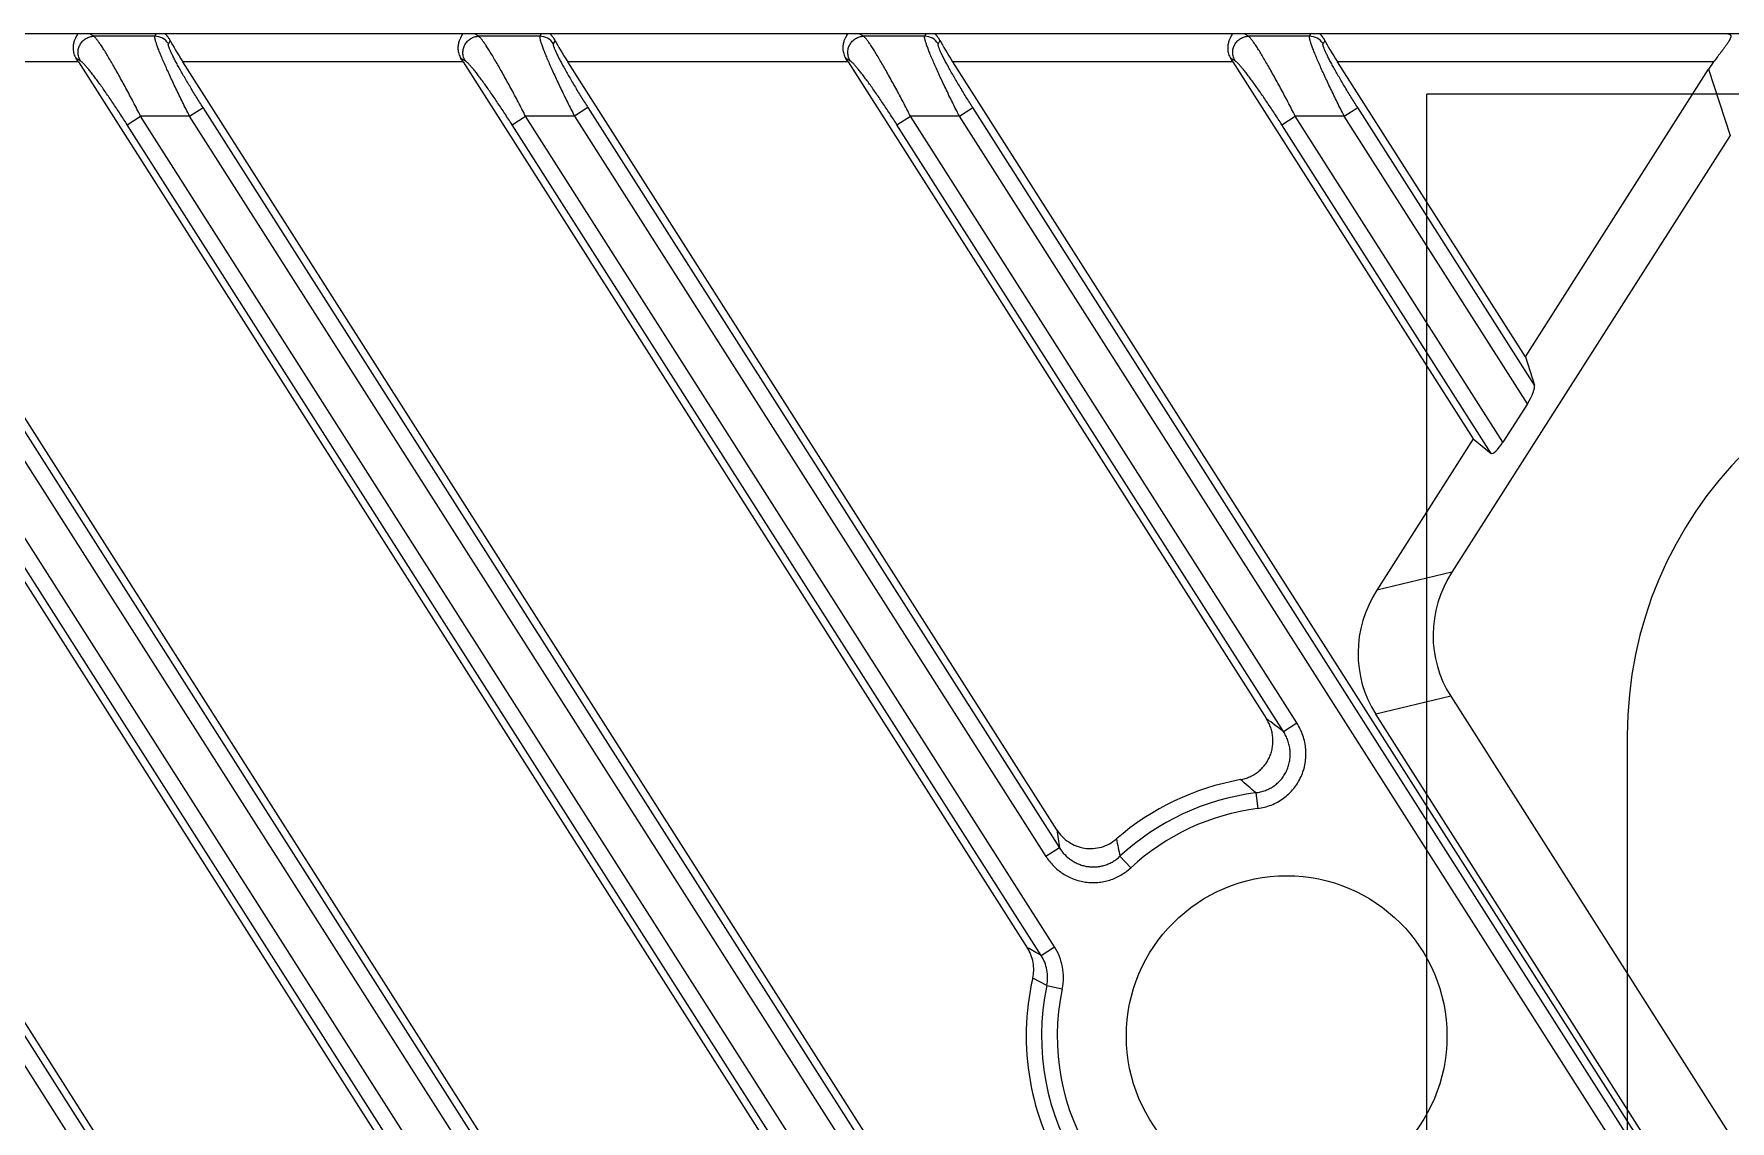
# Model space of a CAD drawing. Header units: millimetres. Extents: x 562 to 17351, y 2396 to 6995.
# Drawn here: x 12672.56 to 12714.88, y 5529.1 to 5556.22 of the extents above; entities that cross this region are included whole.
import ezdxf

# ---------------------------------------------------------------- set-up
doc = ezdxf.new("R2010")
doc.units = ezdxf.units.MM

# ---------------------------------------------------------------- blocks, each defined once
blk = doc.blocks.new('DTGCNV')
at = {"color": 7, "linetype": 'Continuous'}
for p, q in [((13316.618, 5010.197), (12716.618, 5010.197)), ((13251.854, 5010.138), (13251.746, 5010.197)), ((13253.377, 5010.138), (13251.854, 5010.138)), ((13253.377, 5010.138), (13253.41, 5010.197)), ((13253.758, 5010.035), (13253.714, 5009.954)), ((13261.458, 5010.138), (13261.35, 5010.197)), ((13262.982, 5010.138), (13261.458, 5010.138)), ((13263.014, 5010.197), (13262.982, 5010.138)), ((13263.362, 5010.035), (13263.318, 5009.954)), ((13271.062, 5010.138), (13270.954, 5010.197)), ((13272.586, 5010.138), (13271.062, 5010.138)), ((13272.586, 5010.138), (13272.618, 5010.197)), ((13272.966, 5010.035), (13272.922, 5009.954)), ((13280.666, 5010.138), (13280.558, 5010.197)), ((13282.19, 5010.138), (13280.666, 5010.138)), ((13282.19, 5010.138), (13282.222, 5010.197)), ((13282.57, 5010.035), (13282.526, 5009.954)), ((13251.518, 5009.526), (13251.409, 5009.585)), ((13261.122, 5009.526), (13261.013, 5009.585)), ((13270.726, 5009.526), (13270.617, 5009.585)), ((13280.33, 5009.526), (13280.222, 5009.585)), ((13241.862, 5009.497), (13311.536, 4900.131)), ((13251.466, 5009.497), (13244.47, 5009.497)), ((13312.208, 4903.17), (13244.47, 5009.497)), ((13251.466, 5009.497), (13315.884, 4908.381)), ((13261.07, 5009.497), (13254.074, 5009.497)), ((13315.918, 4912.422), (13254.074, 5009.497)), ((13261.07, 5009.497), (13275.146, 4987.402)), ((13270.674, 5009.497), (13263.678, 5009.497)), ((13275.881, 4990.343), (13263.678, 5009.497)), ((13270.674, 5009.497), (13281.113, 4993.111)), ((13280.278, 5009.497), (13273.283, 5009.497)), ((13273.283, 5009.497), (13315.918, 4942.573)), ((13280.278, 5009.497), (13286.27, 5000.093)), ((13292.27, 5009.497), (13282.887, 5009.497)), ((13287.574, 5002.14), (13282.887, 5009.497)), ((13287.574, 5002.14), (13292.147, 5009.319)), ((13292.147, 5009.319), (13292.682, 5007.665)), ((13244.973, 5008.36), (13310.593, 4905.357)), ((13254.241, 5008.146), (13254.577, 5008.36)), ((13314.903, 4913.668), (13254.577, 5008.36)), ((13264.182, 5008.36), (13263.845, 5008.146)), ((13264.182, 5008.36), (13275.945, 4989.895)), ((13273.45, 5008.146), (13273.786, 5008.36)), ((13314.903, 4943.819), (13273.786, 5008.36)), ((13283.054, 5008.146), (13283.39, 5008.36)), ((13287.802, 5001.434), (13283.39, 5008.36)), ((13243.081, 5007.932), (13309.921, 4903.013)), ((13243.417, 5008.146), (13310.257, 4903.227)), ((13244.637, 5008.146), (13310.257, 4905.143)), ((13252.685, 5007.932), (13253.021, 5008.146)), ((13314.231, 4911.324), (13252.685, 5007.932)), ((13254.241, 5008.146), (13253.021, 5008.146)), ((13314.567, 4911.538), (13253.021, 5008.146)), ((13314.567, 4913.454), (13254.241, 5008.146)), ((13262.289, 5007.932), (13262.625, 5008.146)), ((13275.49, 4987.21), (13262.289, 5007.932)), ((13263.845, 5008.146), (13262.625, 5008.146)), ((13275.826, 4987.424), (13262.625, 5008.146)), ((13263.845, 5008.146), (13275.609, 4989.681)), ((13271.893, 5007.932), (13272.229, 5008.146)), ((13281.535, 4992.796), (13271.893, 5007.932)), ((13273.45, 5008.146), (13272.229, 5008.146)), ((13281.871, 4993.01), (13272.229, 5008.146)), ((13314.567, 4943.605), (13273.45, 5008.146)), ((13281.497, 5007.932), (13281.833, 5008.146)), ((13286.719, 4999.734), (13281.497, 5007.932)), ((13283.054, 5008.146), (13281.833, 5008.146)), ((13287.014, 5000.014), (13281.833, 5008.146)), ((13287.624, 5000.972), (13283.054, 5008.146)), ((13292.682, 5007.665), (13285.74, 4996.768)), ((13312.208, 4888.095), (13238.093, 5004.433)), ((13238.115, 5004.051), (13310.593, 4890.282)), ((13237.779, 5003.836), (13310.257, 4890.068)), ((13287.574, 5002.14), (13287.802, 5001.434)), ((13287.624, 5000.972), (13287.014, 5000.014)), ((13286.27, 5000.093), (13283.867, 4996.322)), ((13286.27, 5000.093), (13286.719, 4999.734)), ((13285.74, 4996.768), (13283.867, 4996.322)), ((13285.713, 4993.674), (13283.84, 4993.228)), ((13285.713, 4993.674), (13296.506, 4976.733)), ((13298.391, 4970.387), (13283.84, 4993.228)), ((13281.535, 4992.796), (13281.871, 4993.01)), ((13280.844, 4991.266), (13280.894, 4990.875)), ((13275.945, 4989.895), (13275.609, 4989.681)), ((13277.458, 4989.683), (13277.726, 4989.394)), ((13275.49, 4987.21), (13275.826, 4987.424)), ((13275.633, 4986.461), (13275.28, 4986.64)), ((13275.633, 4986.461), (13276.018, 4986.379))]:
    blk.add_line(p, q, dxfattribs=at)
blk.add_circle((13281.618, 4985.197), 4, dxfattribs=at)
for centre, radius, start, end in [((13253.376, 5009.737), 0.402, 32.7568, 89.7432), ((13262.98, 5009.737), 0.402, 32.7568, 89.7432), ((13272.584, 5009.737), 0.402, 32.7568, 89.7432), ((13282.188, 5009.737), 0.402, 32.7568, 89.7432), ((13258.441, 4962.28), 38.27, 52.8809, 53.6693), ((13281.618, 4985.197), 6.5, 100.2225, 130.8374), ((13263.024, 4971.075), 26.93, 48.5678, 49.6355), ((13281.618, 4985.197), 6.117, 97.2711, 132.8427), ((13281.618, 4985.197), 5.724, 97.2711, 132.8427), ((13332.849, 4998.221), 57.51, 187.87376, 188.32418), ((13310.125, 4996.759), 33.424, 191.4647, 192.2218), ((13212.295, 4874.194), 129.485, 60.7876, 60.96151), ((13281.618, 4985.197), 6.5, 167.1762, 257.8238), ((13281.618, 4985.197), 6.117, 168.0813, 256.9187), ((13281.618, 4985.197), 5.724, 168.0813, 256.9187)]:
    blk.add_arc(centre, radius, start, end, dxfattribs=at)
for centre, major_axis, ratio, start_param, end_param in [((13254.147, 5009.497), (-0.449, 0.699), 0.073624, 0.647746, 1.523567), ((13263.751, 5009.497), (-0.449, 0.699), 0.073624, 0.647746, 1.523567), ((13273.355, 5009.497), (-0.449, 0.699), 0.073624, 0.647746, 1.523567), ((13282.959, 5009.497), (-0.449, 0.699), 0.073624, 0.647746, 1.523567), ((13251.393, 5009.497), (-0.449, 0.699), 0.073624, -1.618026, -1.492115), ((13260.997, 5009.497), (-0.449, 0.699), 0.073624, -1.618026, -1.492115), ((13270.601, 5009.497), (-0.449, 0.699), 0.073624, -1.618026, -1.492115), ((13280.205, 5009.497), (-0.449, 0.699), 0.073624, -1.618026, -1.492115), ((13294.674, 5007.505), (-0.977, 3.022), 0.944553, 0.591953, 0.662888), ((13287.56, 5001.072), (0.228, 0.381), 0.239582, -1.690458, -0.206928), ((13286.95, 5000.114), (0.228, 0.381), 0.239582, -3.173987, -1.690458), ((13288.475, 4995.281), (-3.127, -0.746), 0.933182, -0.766803, 0.312299), ((13286.602, 4994.834), (3.127, 0.746), 0.933182, 2.37479, 3.453891)]:
    blk.add_ellipse(centre, major_axis=major_axis, ratio=ratio, start_param=start_param, end_param=end_param, dxfattribs=at)
for points, knots in [([(13251.42, 5010.197), (13251.423, 5010.197), (13251.427, 5010.197), (13251.432, 5010.196), (13251.435, 5010.195), (13251.437, 5010.193), (13251.439, 5010.19), (13251.44, 5010.186), (13251.44, 5010.182), (13251.439, 5010.177), (13251.436, 5010.17), (13251.431, 5010.161), (13251.425, 5010.15), (13251.418, 5010.138), (13251.411, 5010.125), (13251.403, 5010.111), (13251.391, 5010.089), (13251.377, 5010.059), (13251.362, 5010.02), (13251.349, 5009.975), (13251.339, 5009.927), (13251.333, 5009.874), (13251.333, 5009.818), (13251.34, 5009.759), (13251.354, 5009.699), (13251.377, 5009.64), (13251.398, 5009.603), (13251.409, 5009.585)], [0, 0, 0, 0, 0.012577, 0.017811, 0.022415, 0.026524, 0.030371, 0.038422, 0.043171, 0.048577, 0.06156, 0.077442, 0.095999, 0.116978, 0.140127, 0.165209, 0.192065, 0.250601, 0.315018, 0.384942, 0.460136, 0.540384, 0.625394, 0.714676, 0.807485, 0.902935, 1, 1, 1, 1]), ([(13251.518, 5009.526), (13251.499, 5009.555), (13251.47, 5009.62), (13251.454, 5009.725), (13251.466, 5009.832), (13251.505, 5009.931), (13251.568, 5010.018), (13251.651, 5010.085), (13251.749, 5010.127), (13251.819, 5010.138), (13251.854, 5010.138)], [0, 0, 0, 0, 0.124309, 0.249137, 0.374435, 0.5, 0.625565, 0.750863, 0.875691, 1, 1, 1, 1]), ([(13253.021, 5008.146), (13252.96, 5008.264), (13252.84, 5008.498), (13252.658, 5008.838), (13252.509, 5009.111), (13252.393, 5009.316), (13252.311, 5009.459), (13252.233, 5009.592), (13252.16, 5009.713), (13252.091, 5009.822), (13252.03, 5009.917), (13251.982, 5009.987), (13251.947, 5010.035), (13251.924, 5010.064), (13251.904, 5010.09), (13251.885, 5010.11), (13251.869, 5010.126), (13251.859, 5010.135), (13251.854, 5010.138)], [0, 0, 0, 0, 0.172457, 0.340604, 0.500133, 0.575264, 0.646516, 0.713267, 0.77487, 0.830657, 0.879953, 0.922093, 0.940283, 0.956456, 0.970552, 0.982522, 0.992336, 1, 1, 1, 1]), ([(13254.241, 5008.146), (13254.182, 5008.262), (13254.067, 5008.491), (13253.928, 5008.776), (13253.823, 5008.998), (13253.749, 5009.157), (13253.679, 5009.31), (13253.615, 5009.454), (13253.557, 5009.588), (13253.506, 5009.711), (13253.462, 5009.821), (13253.427, 5009.917), (13253.404, 5009.987), (13253.39, 5010.036), (13253.382, 5010.065), (13253.377, 5010.09), (13253.375, 5010.11), (13253.374, 5010.124), (13253.376, 5010.133), (13253.377, 5010.137), (13253.377, 5010.138)], [0, 0, 0, 0, 0.17863, 0.352747, 0.436605, 0.51745, 0.594578, 0.667244, 0.734677, 0.796087, 0.850691, 0.897742, 0.936571, 0.952732, 0.966652, 0.978305, 0.98769, 0.994858, 0.997662, 1, 1, 1, 1]), ([(13253.758, 5010.035), (13253.752, 5010.047), (13253.739, 5010.07), (13253.717, 5010.102), (13253.699, 5010.126), (13253.686, 5010.142), (13253.676, 5010.153), (13253.668, 5010.163), (13253.66, 5010.172), (13253.655, 5010.179), (13253.651, 5010.185), (13253.649, 5010.189), (13253.648, 5010.191), (13253.648, 5010.194), (13253.649, 5010.196), (13253.651, 5010.197), (13253.653, 5010.197), (13253.655, 5010.197), (13253.656, 5010.197)], [0, 0, 0, 0, 0.204317, 0.392896, 0.563403, 0.640806, 0.712092, 0.776327, 0.832529, 0.879525, 0.916233, 0.930591, 0.942394, 0.959733, 0.967501, 0.976309, 0.987004, 1, 1, 1, 1]), ([(13261.025, 5010.197), (13261.027, 5010.197), (13261.031, 5010.197), (13261.036, 5010.196), (13261.039, 5010.195), (13261.041, 5010.193), (13261.043, 5010.19), (13261.044, 5010.186), (13261.044, 5010.182), (13261.043, 5010.177), (13261.04, 5010.17), (13261.035, 5010.161), (13261.029, 5010.15), (13261.022, 5010.138), (13261.015, 5010.125), (13261.007, 5010.111), (13260.995, 5010.089), (13260.981, 5010.059), (13260.966, 5010.02), (13260.953, 5009.975), (13260.943, 5009.927), (13260.937, 5009.874), (13260.937, 5009.818), (13260.944, 5009.759), (13260.959, 5009.699), (13260.981, 5009.64), (13261.002, 5009.603), (13261.013, 5009.585)], [0, 0, 0, 0, 0.012577, 0.017811, 0.022415, 0.026524, 0.030371, 0.038422, 0.043171, 0.048577, 0.06156, 0.077442, 0.095999, 0.116978, 0.140127, 0.165209, 0.192065, 0.250601, 0.315018, 0.384942, 0.460136, 0.540384, 0.625394, 0.714676, 0.807485, 0.902935, 1, 1, 1, 1]), ([(13261.122, 5009.526), (13261.103, 5009.555), (13261.074, 5009.62), (13261.058, 5009.725), (13261.07, 5009.832), (13261.109, 5009.931), (13261.172, 5010.018), (13261.255, 5010.085), (13261.353, 5010.127), (13261.423, 5010.138), (13261.458, 5010.138)], [0, 0, 0, 0, 0.124309, 0.249137, 0.374435, 0.5, 0.625565, 0.750863, 0.875691, 1, 1, 1, 1]), ([(13262.625, 5008.146), (13262.564, 5008.264), (13262.444, 5008.498), (13262.263, 5008.838), (13262.113, 5009.111), (13261.997, 5009.316), (13261.915, 5009.459), (13261.837, 5009.592), (13261.764, 5009.713), (13261.696, 5009.822), (13261.634, 5009.917), (13261.586, 5009.987), (13261.551, 5010.035), (13261.528, 5010.064), (13261.508, 5010.09), (13261.489, 5010.11), (13261.473, 5010.126), (13261.463, 5010.135), (13261.458, 5010.138)], [0, 0, 0, 0, 0.172457, 0.340604, 0.500133, 0.575264, 0.646516, 0.713267, 0.77487, 0.830657, 0.879953, 0.922093, 0.940283, 0.956456, 0.970552, 0.982522, 0.992336, 1, 1, 1, 1]), ([(13262.982, 5010.138), (13262.981, 5010.137), (13262.98, 5010.133), (13262.978, 5010.124), (13262.979, 5010.11), (13262.981, 5010.09), (13262.986, 5010.065), (13262.994, 5010.036), (13263.008, 5009.987), (13263.031, 5009.917), (13263.066, 5009.821), (13263.11, 5009.711), (13263.161, 5009.588), (13263.219, 5009.454), (13263.283, 5009.31), (13263.353, 5009.157), (13263.427, 5008.998), (13263.532, 5008.776), (13263.671, 5008.491), (13263.787, 5008.262), (13263.845, 5008.146)], [0, 0, 0, 0, 0.002337, 0.005141, 0.012309, 0.021692, 0.033343, 0.047262, 0.063422, 0.102249, 0.149298, 0.203902, 0.265312, 0.332745, 0.405412, 0.48254, 0.563386, 0.647245, 0.821366, 1, 1, 1, 1]), ([(13263.362, 5010.035), (13263.356, 5010.047), (13263.343, 5010.07), (13263.321, 5010.102), (13263.303, 5010.126), (13263.29, 5010.142), (13263.28, 5010.153), (13263.272, 5010.163), (13263.265, 5010.172), (13263.259, 5010.179), (13263.255, 5010.185), (13263.253, 5010.189), (13263.252, 5010.191), (13263.252, 5010.194), (13263.253, 5010.196), (13263.255, 5010.197), (13263.257, 5010.197), (13263.259, 5010.197), (13263.26, 5010.197)], [0, 0, 0, 0, 0.204317, 0.392896, 0.563403, 0.640806, 0.712092, 0.776327, 0.832529, 0.879525, 0.916233, 0.930591, 0.942394, 0.959733, 0.967501, 0.976309, 0.987004, 1, 1, 1, 1]), ([(13270.629, 5010.197), (13270.631, 5010.197), (13270.635, 5010.197), (13270.64, 5010.196), (13270.643, 5010.195), (13270.645, 5010.193), (13270.647, 5010.19), (13270.648, 5010.186), (13270.648, 5010.182), (13270.647, 5010.177), (13270.644, 5010.17), (13270.639, 5010.161), (13270.633, 5010.15), (13270.627, 5010.138), (13270.619, 5010.125), (13270.611, 5010.111), (13270.6, 5010.089), (13270.585, 5010.059), (13270.57, 5010.02), (13270.557, 5009.975), (13270.547, 5009.927), (13270.541, 5009.874), (13270.542, 5009.818), (13270.548, 5009.759), (13270.563, 5009.699), (13270.585, 5009.64), (13270.606, 5009.603), (13270.617, 5009.585)], [0, 0, 0, 0, 0.012577, 0.017811, 0.022415, 0.026524, 0.030371, 0.038422, 0.043171, 0.048577, 0.06156, 0.077442, 0.095999, 0.116978, 0.140127, 0.165209, 0.192065, 0.250601, 0.315018, 0.384942, 0.460136, 0.540384, 0.625394, 0.714676, 0.807485, 0.902935, 1, 1, 1, 1]), ([(13270.726, 5009.526), (13270.707, 5009.555), (13270.679, 5009.62), (13270.662, 5009.725), (13270.674, 5009.832), (13270.713, 5009.931), (13270.776, 5010.018), (13270.859, 5010.085), (13270.957, 5010.127), (13271.027, 5010.138), (13271.062, 5010.138)], [0, 0, 0, 0, 0.124309, 0.249137, 0.374435, 0.5, 0.625565, 0.750863, 0.875691, 1, 1, 1, 1]), ([(13272.229, 5008.146), (13272.168, 5008.264), (13272.048, 5008.498), (13271.867, 5008.838), (13271.717, 5009.111), (13271.601, 5009.316), (13271.519, 5009.459), (13271.441, 5009.592), (13271.368, 5009.713), (13271.3, 5009.822), (13271.238, 5009.917), (13271.19, 5009.987), (13271.155, 5010.035), (13271.132, 5010.064), (13271.112, 5010.09), (13271.093, 5010.11), (13271.077, 5010.126), (13271.067, 5010.135), (13271.062, 5010.138)], [0, 0, 0, 0, 0.172457, 0.340604, 0.500133, 0.575264, 0.646516, 0.713267, 0.77487, 0.830657, 0.879953, 0.922093, 0.940283, 0.956456, 0.970552, 0.982522, 0.992336, 1, 1, 1, 1]), ([(13273.45, 5008.146), (13273.391, 5008.262), (13273.276, 5008.491), (13273.137, 5008.776), (13273.031, 5008.998), (13272.957, 5009.157), (13272.887, 5009.31), (13272.823, 5009.454), (13272.765, 5009.588), (13272.714, 5009.711), (13272.671, 5009.821), (13272.635, 5009.917), (13272.612, 5009.987), (13272.598, 5010.036), (13272.59, 5010.065), (13272.585, 5010.09), (13272.583, 5010.11), (13272.583, 5010.124), (13272.584, 5010.133), (13272.585, 5010.137), (13272.586, 5010.138)], [0, 0, 0, 0, 0.17863, 0.352747, 0.436605, 0.51745, 0.594578, 0.667244, 0.734677, 0.796087, 0.850691, 0.897742, 0.936571, 0.952732, 0.966652, 0.978305, 0.98769, 0.994858, 0.997662, 1, 1, 1, 1]), ([(13272.966, 5010.035), (13272.96, 5010.047), (13272.947, 5010.07), (13272.925, 5010.102), (13272.908, 5010.126), (13272.894, 5010.142), (13272.884, 5010.153), (13272.876, 5010.163), (13272.869, 5010.172), (13272.863, 5010.179), (13272.859, 5010.185), (13272.857, 5010.189), (13272.856, 5010.191), (13272.856, 5010.194), (13272.858, 5010.196), (13272.859, 5010.197), (13272.861, 5010.197), (13272.863, 5010.197), (13272.864, 5010.197)], [0, 0, 0, 0, 0.204316, 0.392897, 0.563407, 0.640809, 0.712098, 0.776334, 0.832531, 0.879528, 0.916238, 0.930594, 0.942393, 0.959731, 0.967497, 0.976306, 0.987002, 1, 1, 1, 1]), ([(13280.233, 5010.197), (13280.235, 5010.197), (13280.239, 5010.197), (13280.244, 5010.196), (13280.247, 5010.195), (13280.249, 5010.193), (13280.251, 5010.19), (13280.252, 5010.186), (13280.252, 5010.182), (13280.251, 5010.177), (13280.248, 5010.17), (13280.243, 5010.161), (13280.238, 5010.15), (13280.231, 5010.138), (13280.223, 5010.125), (13280.215, 5010.111), (13280.204, 5010.089), (13280.189, 5010.059), (13280.174, 5010.02), (13280.161, 5009.975), (13280.151, 5009.927), (13280.146, 5009.874), (13280.146, 5009.818), (13280.152, 5009.759), (13280.167, 5009.699), (13280.189, 5009.64), (13280.21, 5009.603), (13280.222, 5009.585)], [0, 0, 0, 0, 0.012577, 0.017811, 0.022415, 0.026524, 0.030371, 0.038422, 0.043171, 0.048577, 0.06156, 0.077442, 0.095999, 0.116978, 0.140127, 0.165209, 0.192065, 0.250601, 0.315018, 0.384942, 0.460136, 0.540384, 0.625394, 0.714676, 0.807485, 0.902935, 1, 1, 1, 1]), ([(13280.33, 5009.526), (13280.312, 5009.555), (13280.283, 5009.62), (13280.266, 5009.725), (13280.278, 5009.832), (13280.317, 5009.931), (13280.38, 5010.018), (13280.463, 5010.085), (13280.561, 5010.127), (13280.631, 5010.138), (13280.666, 5010.138)], [0, 0, 0, 0, 0.124309, 0.249137, 0.374435, 0.5, 0.625565, 0.750863, 0.875691, 1, 1, 1, 1]), ([(13281.833, 5008.146), (13281.773, 5008.264), (13281.652, 5008.498), (13281.471, 5008.838), (13281.321, 5009.111), (13281.205, 5009.316), (13281.123, 5009.459), (13281.045, 5009.592), (13280.972, 5009.713), (13280.904, 5009.822), (13280.842, 5009.917), (13280.794, 5009.987), (13280.759, 5010.035), (13280.736, 5010.064), (13280.716, 5010.09), (13280.697, 5010.11), (13280.681, 5010.126), (13280.671, 5010.135), (13280.666, 5010.138)], [0, 0, 0, 0, 0.172457, 0.340604, 0.500133, 0.575264, 0.646516, 0.713267, 0.77487, 0.830657, 0.879953, 0.922093, 0.940283, 0.956456, 0.970552, 0.982522, 0.992336, 1, 1, 1, 1]), ([(13283.054, 5008.146), (13282.995, 5008.262), (13282.88, 5008.491), (13282.741, 5008.776), (13282.635, 5008.998), (13282.561, 5009.157), (13282.491, 5009.31), (13282.427, 5009.454), (13282.369, 5009.588), (13282.318, 5009.711), (13282.275, 5009.821), (13282.239, 5009.917), (13282.216, 5009.987), (13282.202, 5010.036), (13282.195, 5010.065), (13282.19, 5010.09), (13282.187, 5010.11), (13282.187, 5010.124), (13282.188, 5010.133), (13282.189, 5010.137), (13282.19, 5010.138)], [0, 0, 0, 0, 0.17863, 0.352747, 0.436605, 0.51745, 0.594578, 0.667244, 0.734677, 0.796087, 0.850691, 0.897742, 0.936571, 0.952732, 0.966652, 0.978305, 0.98769, 0.994858, 0.997662, 1, 1, 1, 1]), ([(13282.57, 5010.035), (13282.564, 5010.047), (13282.551, 5010.07), (13282.53, 5010.102), (13282.512, 5010.126), (13282.498, 5010.142), (13282.489, 5010.153), (13282.48, 5010.163), (13282.473, 5010.172), (13282.467, 5010.179), (13282.463, 5010.185), (13282.461, 5010.189), (13282.46, 5010.191), (13282.46, 5010.194), (13282.462, 5010.196), (13282.463, 5010.197), (13282.465, 5010.197), (13282.467, 5010.197), (13282.468, 5010.197)], [0, 0, 0, 0, 0.204317, 0.392896, 0.563403, 0.640806, 0.712092, 0.776327, 0.832529, 0.879525, 0.916233, 0.930591, 0.942394, 0.959733, 0.967501, 0.976309, 0.987004, 1, 1, 1, 1]), ([(13292.63, 5010.197), (13292.635, 5010.197), (13292.645, 5010.197), (13292.66, 5010.194), (13292.673, 5010.19), (13292.683, 5010.183), (13292.692, 5010.174), (13292.697, 5010.163), (13292.7, 5010.15), (13292.7, 5010.135), (13292.697, 5010.118), (13292.692, 5010.099), (13292.684, 5010.079), (13292.67, 5010.05), (13292.648, 5010.01), (13292.616, 5009.961), (13292.579, 5009.908), (13292.54, 5009.854), (13292.497, 5009.797), (13292.453, 5009.739), (13292.408, 5009.68), (13292.347, 5009.599), (13292.301, 5009.538), (13292.27, 5009.497)], [0, 0, 0, 0, 0.018318, 0.034994, 0.050147, 0.06412, 0.077534, 0.091254, 0.106184, 0.12305, 0.142293, 0.164098, 0.188457, 0.215246, 0.275292, 0.342515, 0.415297, 0.492326, 0.572614, 0.655373, 0.739981, 0.82593, 1, 1, 1, 1]), ([(13254.577, 5008.36), (13254.52, 5008.45), (13254.408, 5008.629), (13254.246, 5008.894), (13254.119, 5009.109), (13254.024, 5009.275), (13253.959, 5009.391), (13253.901, 5009.5), (13253.848, 5009.6), (13253.803, 5009.69), (13253.771, 5009.759), (13253.75, 5009.808), (13253.737, 5009.84), (13253.727, 5009.868), (13253.719, 5009.893), (13253.714, 5009.914), (13253.711, 5009.929), (13253.711, 5009.939), (13253.711, 5009.946), (13253.712, 5009.951), (13253.714, 5009.954)], [0, 0, 0, 0, 0.175673, 0.347519, 0.511196, 0.588381, 0.661487, 0.7297, 0.792145, 0.847915, 0.896102, 0.917087, 0.935869, 0.952372, 0.966531, 0.978313, 0.987727, 0.991571, 0.994868, 1, 1, 1, 1]), ([(13263.318, 5009.954), (13263.316, 5009.951), (13263.315, 5009.946), (13263.315, 5009.939), (13263.315, 5009.929), (13263.318, 5009.914), (13263.323, 5009.893), (13263.331, 5009.868), (13263.341, 5009.84), (13263.354, 5009.808), (13263.375, 5009.759), (13263.407, 5009.69), (13263.452, 5009.6), (13263.505, 5009.5), (13263.564, 5009.391), (13263.628, 5009.275), (13263.723, 5009.109), (13263.85, 5008.894), (13264.012, 5008.629), (13264.124, 5008.45), (13264.182, 5008.36)], [0, 0, 0, 0, 0.005131, 0.008428, 0.012271, 0.021684, 0.033464, 0.047622, 0.064124, 0.082905, 0.10389, 0.152077, 0.207846, 0.270293, 0.338506, 0.411613, 0.488798, 0.652475, 0.824325, 1, 1, 1, 1]), ([(13273.786, 5008.36), (13273.728, 5008.45), (13273.616, 5008.629), (13273.454, 5008.894), (13273.327, 5009.109), (13273.232, 5009.275), (13273.168, 5009.391), (13273.109, 5009.5), (13273.056, 5009.6), (13273.011, 5009.69), (13272.979, 5009.759), (13272.958, 5009.808), (13272.945, 5009.84), (13272.935, 5009.868), (13272.927, 5009.893), (13272.922, 5009.914), (13272.919, 5009.929), (13272.919, 5009.939), (13272.919, 5009.946), (13272.92, 5009.951), (13272.922, 5009.954)], [0, 0, 0, 0, 0.175673, 0.347519, 0.511196, 0.588381, 0.661487, 0.7297, 0.792145, 0.847915, 0.896102, 0.917087, 0.935869, 0.952372, 0.966531, 0.978313, 0.987727, 0.991571, 0.994868, 1, 1, 1, 1]), ([(13283.39, 5008.36), (13283.332, 5008.45), (13283.22, 5008.629), (13283.058, 5008.894), (13282.931, 5009.109), (13282.836, 5009.275), (13282.772, 5009.391), (13282.713, 5009.5), (13282.66, 5009.6), (13282.615, 5009.69), (13282.583, 5009.759), (13282.562, 5009.808), (13282.55, 5009.84), (13282.539, 5009.868), (13282.531, 5009.893), (13282.526, 5009.914), (13282.523, 5009.929), (13282.523, 5009.939), (13282.523, 5009.946), (13282.524, 5009.951), (13282.526, 5009.954)], [0, 0, 0, 0, 0.175673, 0.347519, 0.511196, 0.588381, 0.661487, 0.7297, 0.792145, 0.847915, 0.896102, 0.917087, 0.935869, 0.952372, 0.966531, 0.978313, 0.987727, 0.991571, 0.994868, 1, 1, 1, 1]), ([(13252.685, 5007.932), (13252.625, 5008.025), (13252.506, 5008.209), (13252.328, 5008.477), (13252.181, 5008.693), (13252.066, 5008.856), (13251.984, 5008.97), (13251.906, 5009.076), (13251.832, 5009.175), (13251.762, 5009.264), (13251.699, 5009.342), (13251.65, 5009.4), (13251.614, 5009.439), (13251.591, 5009.464), (13251.569, 5009.485), (13251.55, 5009.502), (13251.533, 5009.516), (13251.523, 5009.523), (13251.518, 5009.526)], [0, 0, 0, 0, 0.1676, 0.331584, 0.488296, 0.562693, 0.633727, 0.700799, 0.763258, 0.8204, 0.871473, 0.915693, 0.93499, 0.952285, 0.967494, 0.980544, 0.991384, 1, 1, 1, 1]), ([(13262.289, 5007.932), (13262.229, 5008.025), (13262.11, 5008.209), (13261.932, 5008.477), (13261.785, 5008.693), (13261.67, 5008.856), (13261.588, 5008.97), (13261.51, 5009.076), (13261.436, 5009.175), (13261.367, 5009.264), (13261.303, 5009.342), (13261.254, 5009.4), (13261.218, 5009.439), (13261.195, 5009.464), (13261.173, 5009.485), (13261.154, 5009.502), (13261.137, 5009.516), (13261.127, 5009.523), (13261.122, 5009.526)], [0, 0, 0, 0, 0.1676, 0.331584, 0.488296, 0.562693, 0.633727, 0.700799, 0.763258, 0.8204, 0.871473, 0.915693, 0.93499, 0.952285, 0.967494, 0.980544, 0.991384, 1, 1, 1, 1]), ([(13271.893, 5007.932), (13271.833, 5008.025), (13271.715, 5008.209), (13271.536, 5008.477), (13271.389, 5008.693), (13271.274, 5008.856), (13271.192, 5008.97), (13271.114, 5009.076), (13271.04, 5009.175), (13270.971, 5009.264), (13270.907, 5009.342), (13270.858, 5009.4), (13270.822, 5009.439), (13270.799, 5009.464), (13270.777, 5009.485), (13270.758, 5009.502), (13270.742, 5009.516), (13270.731, 5009.523), (13270.726, 5009.526)], [0, 0, 0, 0, 0.1676, 0.331584, 0.488296, 0.562693, 0.633727, 0.700799, 0.763258, 0.8204, 0.871473, 0.915693, 0.93499, 0.952285, 0.967494, 0.980544, 0.991384, 1, 1, 1, 1]), ([(13281.497, 5007.932), (13281.437, 5008.025), (13281.319, 5008.209), (13281.14, 5008.477), (13280.993, 5008.693), (13280.878, 5008.856), (13280.796, 5008.97), (13280.718, 5009.076), (13280.644, 5009.175), (13280.575, 5009.264), (13280.511, 5009.342), (13280.462, 5009.4), (13280.426, 5009.439), (13280.403, 5009.464), (13280.381, 5009.485), (13280.362, 5009.502), (13280.346, 5009.516), (13280.335, 5009.523), (13280.33, 5009.526)], [0, 0, 0, 0, 0.1676, 0.331584, 0.488296, 0.562693, 0.633727, 0.700799, 0.763258, 0.8204, 0.871473, 0.915693, 0.93499, 0.952285, 0.967494, 0.980544, 0.991384, 1, 1, 1, 1]), ([(13280.465, 4991.594), (13280.505, 4991.601), (13280.584, 4991.621), (13280.698, 4991.664), (13280.806, 4991.721), (13280.907, 4991.79), (13280.998, 4991.872), (13281.078, 4991.964), (13281.145, 4992.066), (13281.2, 4992.176), (13281.24, 4992.291), (13281.266, 4992.41), (13281.277, 4992.532), (13281.273, 4992.654), (13281.254, 4992.775), (13281.221, 4992.893), (13281.175, 4993.006), (13281.135, 4993.077), (13281.113, 4993.111)], [0, 0, 0, 0, 0.062495, 0.125002, 0.187499, 0.249998, 0.312497, 0.374997, 0.437497, 0.499996, 0.562495, 0.624995, 0.687496, 0.749997, 0.812498, 0.874995, 0.937504, 1, 1, 1, 1]), ([(13280.844, 4991.266), (13280.886, 4991.27), (13280.969, 4991.285), (13281.089, 4991.323), (13281.204, 4991.375), (13281.312, 4991.442), (13281.409, 4991.523), (13281.495, 4991.616), (13281.568, 4991.719), (13281.627, 4991.831), (13281.67, 4991.95), (13281.697, 4992.074), (13281.709, 4992.2), (13281.704, 4992.326), (13281.684, 4992.451), (13281.649, 4992.572), (13281.6, 4992.688), (13281.558, 4992.761), (13281.535, 4992.796)], [0, 0, 0, 0, 0.062458, 0.12495, 0.187471, 0.250018, 0.312584, 0.375161, 0.43774, 0.500313, 0.56287, 0.625405, 0.687911, 0.750387, 0.812832, 0.875244, 0.937637, 1, 1, 1, 1]), ([(13280.894, 4990.875), (13280.952, 4990.882), (13281.067, 4990.904), (13281.234, 4990.958), (13281.393, 4991.033), (13281.541, 4991.127), (13281.676, 4991.24), (13281.796, 4991.369), (13281.897, 4991.512), (13281.98, 4991.667), (13282.042, 4991.831), (13282.082, 4992.002), (13282.101, 4992.177), (13282.097, 4992.353), (13282.072, 4992.527), (13282.026, 4992.696), (13281.96, 4992.859), (13281.903, 4992.961), (13281.871, 4993.01)], [0, 0, 0, 0, 0.062499, 0.124999, 0.187498, 0.249996, 0.312494, 0.374992, 0.437489, 0.499987, 0.562486, 0.624984, 0.687484, 0.749984, 0.812486, 0.874987, 0.937496, 1, 1, 1, 1]), ([(13275.881, 4990.343), (13275.919, 4990.283), (13276.008, 4990.171), (13276.174, 4990.034), (13276.364, 4989.935), (13276.572, 4989.879), (13276.786, 4989.869), (13276.998, 4989.906), (13277.196, 4989.987), (13277.314, 4990.069), (13277.368, 4990.115)], [0, 0, 0, 0, 0.125015, 0.250019, 0.37502, 0.500016, 0.62501, 0.750003, 0.874997, 1, 1, 1, 1]), ([(13275.609, 4989.681), (13275.636, 4989.638), (13275.695, 4989.555), (13275.797, 4989.441), (13275.91, 4989.338), (13276.033, 4989.248), (13276.165, 4989.172), (13276.305, 4989.111), (13276.451, 4989.065), (13276.601, 4989.036), (13276.753, 4989.023), (13276.905, 4989.027), (13277.057, 4989.049), (13277.205, 4989.087), (13277.347, 4989.141), (13277.483, 4989.21), (13277.611, 4989.294), (13277.689, 4989.359), (13277.726, 4989.394)], [0, 0, 0, 0, 0.062497, 0.125003, 0.187501, 0.250001, 0.312501, 0.375, 0.437499, 0.499998, 0.562496, 0.624995, 0.687494, 0.749993, 0.812493, 0.874992, 0.937501, 1, 1, 1, 1]), ([(13275.945, 4989.895), (13275.984, 4989.834), (13276.074, 4989.718), (13276.214, 4989.601), (13276.34, 4989.526), (13276.44, 4989.481), (13276.544, 4989.447), (13276.651, 4989.425), (13276.761, 4989.415), (13276.87, 4989.418), (13276.979, 4989.433), (13277.085, 4989.46), (13277.188, 4989.499), (13277.285, 4989.55), (13277.376, 4989.611), (13277.432, 4989.658), (13277.458, 4989.683)], [0, 0, 0, 0, 0.124684, 0.249432, 0.311928, 0.374444, 0.436979, 0.49953, 0.562094, 0.624665, 0.687241, 0.749813, 0.81238, 0.874933, 0.937481, 1, 1, 1, 1]), ([(13275.28, 4986.64), (13275.295, 4986.704), (13275.311, 4986.837), (13275.296, 4987.035), (13275.242, 4987.227), (13275.182, 4987.346), (13275.146, 4987.402)], [0, 0, 0, 0, 0.249996, 0.499988, 0.749985, 1, 1, 1, 1]), ([(13275.633, 4986.461), (13275.646, 4986.525), (13275.66, 4986.655), (13275.641, 4986.851), (13275.585, 4987.039), (13275.525, 4987.156), (13275.49, 4987.21)], [0, 0, 0, 0, 0.25015, 0.500198, 0.750142, 1, 1, 1, 1]), ([(13276.018, 4986.379), (13276.037, 4986.468), (13276.057, 4986.65), (13276.033, 4986.922), (13275.958, 4987.185), (13275.875, 4987.348), (13275.826, 4987.424)], [0, 0, 0, 0, 0.249992, 0.499981, 0.749978, 1, 1, 1, 1])]:
    blk.add_open_spline(points, degree=3, knots=knots, dxfattribs=at)
blk = doc.blocks.new('*U61')
blk.add_blockref('DTGCNV', (-13016.618, -4845.197))
blk = doc.blocks.new('*U62')
at = {"color": 0, "linetype": 'ByBlock', "lineweight": -2, "transparency": 16777216}
blk.add_blockref('*U61', (0, 1350), dxfattribs=at)
blk = doc.blocks.new('rygdvx')
at = {"color": 114, "linetype": 'Continuous', "true_color": 0x139b48}
for p, q in [((14252.558, 11298.585), (14222.558, 11298.585)), ((14222.558, 11238.585), (14222.558, 11298.585)), ((14227.558, 11282.585), (14227.558, 11272.585))]:
    blk.add_line(p, q, dxfattribs=at)
blk.add_arc((14237.558, 11282.585), 10, 0, 180, dxfattribs=at)
blk = doc.blocks.new('*U139')
blk.add_blockref('rygdvx', (-13946.558, -11136.347))
blk = doc.blocks.new('*U141')
at = {"color": 0, "linetype": 'ByBlock', "lineweight": -2, "transparency": 16777216}
blk.add_blockref('*U139', (0, 0), dxfattribs=at)

msp = doc.modelspace()

# ---------------------------------------------------------------- block references
for name, p in [('*U141', (12431.316, 5392.479)), ('*U62', (12438.816, 4041.217))]:
    msp.add_blockref(name, p)

doc.saveas('drawing.dxf')
